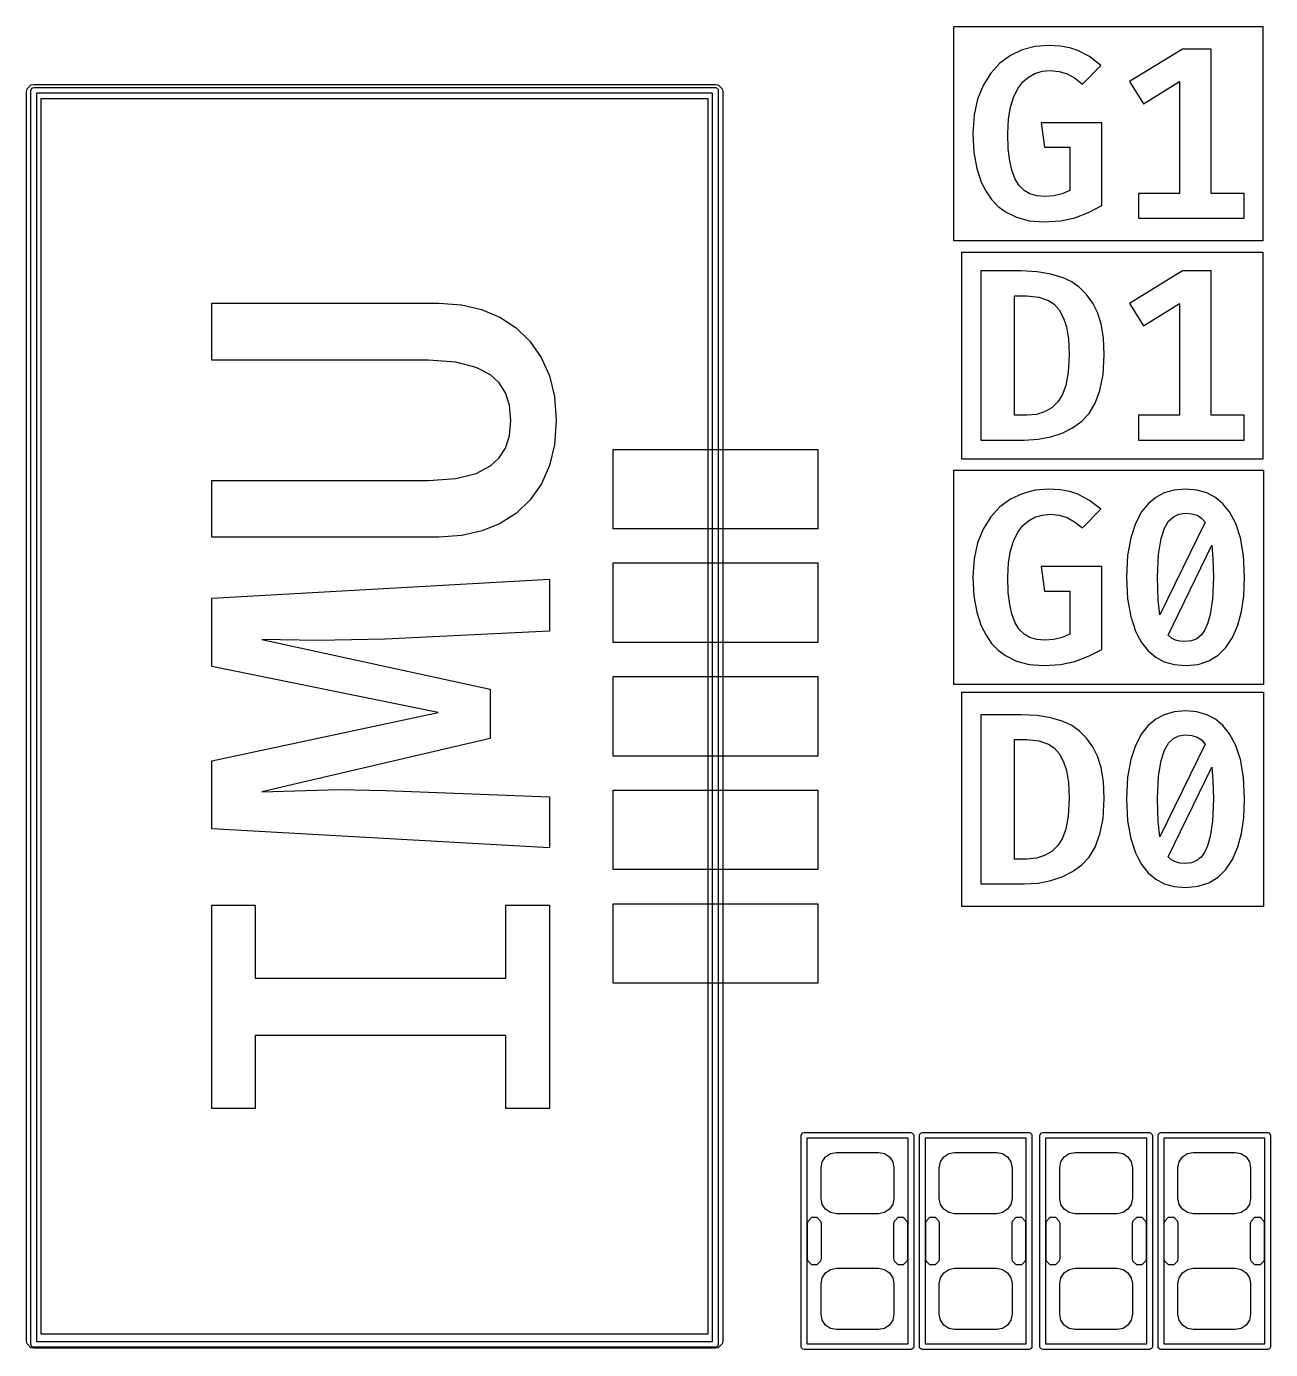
# Model space of a CAD drawing. Extents: x 99 to 187, y -188 to -32.
# Drawn here: x 138.89 to 149.84, y -120.23 to -108.59 of the extents above; entities that cross this region are included whole.
import ezdxf

# ---------------------------------------------------------------- set-up
doc = ezdxf.new("R2010")
doc.units = 0
doc.layers.add('BLACK', color=7, linetype='CONTINUOUS')

msp = doc.modelspace()

# ---------------------------------------------------------------- linework, layer by layer
at = {"layer": 'BLACK', "linetype": 'Continuous'}
for p, q in [((147.049003, -110.473998), (147.049003, -108.586639)), ((147.049003, -108.586639), (149.768651, -108.586639)), ((149.768651, -108.586639), (149.768651, -110.473998)), ((147.650648, -108.793259), (147.546314, -108.842698)), ((147.762363, -108.763452), (147.650648, -108.793259)), ((147.883369, -108.753306), (147.762363, -108.763452)), ((147.982534, -108.758731), (147.883369, -108.753306)), ((148.067463, -108.774015), (147.982534, -108.758731)), ((148.140191, -108.798002), (148.067463, -108.774015)), ((149.061413, -108.785637), (148.594024, -109.072042)), ((149.312281, -108.785637), (149.061413, -108.785637)), ((149.312281, -110.056372), (149.312281, -108.785637)), ((147.453344, -108.910617), (147.373151, -108.997896)), ((147.546314, -108.842698), (147.453344, -108.910617)), ((148.242787, -108.852538), (148.140191, -108.798002)), ((148.34105, -108.929893), (148.242787, -108.852538)), ((147.373151, -108.997896), (147.305063, -109.107122)), ((147.704034, -109.031742), (147.761944, -109.000488)), ((147.761944, -109.000488), (147.825221, -108.981607)), ((147.825221, -108.981607), (147.895276, -108.975139)), ((147.895276, -108.975139), (147.974447, -108.982617)), ((147.974447, -108.982617), (148.044386, -109.004265)), ((148.044386, -109.004265), (148.110083, -109.040054)), ((148.180582, -109.094665), (148.34105, -108.929893)), ((138.8865, -109.16), (138.891334, -109.1357)), ((138.891334, -109.1357), (138.9257, -109.101334)), ((138.925, -109.15), (138.926903, -109.140433)), ((138.9257, -109.101334), (138.95, -109.0965)), ((138.926903, -109.140433), (138.940433, -109.126903)), ((138.940433, -109.126903), (138.95, -109.125)), ((138.95, -109.0965), (144.95, -109.0965)), ((138.95, -109.125), (144.95, -109.125)), ((144.95, -109.0965), (144.9743, -109.101334)), ((144.95, -109.125), (144.959567, -109.126903)), ((144.959567, -109.126903), (144.973097, -109.140433)), ((144.973097, -109.140433), (144.975, -109.15)), ((144.9743, -109.101334), (145.008666, -109.1357)), ((145.008666, -109.1357), (145.0135, -109.16)), ((147.305063, -109.107122), (147.256824, -109.226903)), ((147.571593, -109.212085), (147.610162, -109.133569)), ((147.610162, -109.133569), (147.654367, -109.074579)), ((147.654367, -109.074579), (147.704034, -109.031742)), ((148.110083, -109.040054), (148.180582, -109.094665)), ((148.594024, -109.072042), (148.715657, -109.269146)), ((148.715657, -109.269146), (149.033387, -109.072042)), ((149.033387, -109.072042), (149.033387, -110.056372)), ((138.8865, -120.16), (138.8865, -109.16)), ((138.925, -120.19), (138.925, -109.15)), ((138.975, -109.175), (138.975, -120.165)), ((144.925, -109.175), (138.975, -109.175)), ((139.0135, -109.2235), (139.0135, -120.0965)), ((144.8865, -109.2235), (139.0135, -109.2235)), ((144.8865, -120.0965), (144.8865, -109.2235)), ((144.925, -120.165), (144.925, -109.175)), ((144.975, -109.15), (144.975, -120.19)), ((145.0135, -109.16), (145.0135, -120.16)), ((147.256824, -109.226903), (147.226409, -109.365879)), ((147.545797, -109.296123), (147.571593, -109.212085)), ((147.226409, -109.365879), (147.21567, -109.527616)), ((147.528795, -109.400671), (147.545797, -109.296123)), ((147.522592, -109.529723), (147.528795, -109.400671)), ((148.350758, -109.435018), (147.8155, -109.435018)), ((147.8155, -109.435018), (147.845725, -109.650348)), ((148.350758, -110.164083), (148.350758, -109.435018)), ((147.21567, -109.527616), (147.224679, -109.696159)), ((147.527203, -109.663906), (147.522592, -109.529723)), ((147.224679, -109.696159), (147.249822, -109.837687)), ((147.539659, -109.76988), (147.527203, -109.663906)), ((147.845725, -109.650348), (148.069665, -109.650348)), ((148.069665, -109.650348), (148.069665, -110.030543)), ((147.249822, -109.837687), (147.288852, -109.956263)), ((147.558129, -109.852307), (147.539659, -109.76988)), ((147.288852, -109.956263), (147.331048, -110.040438)), ((147.587906, -109.930492), (147.558129, -109.852307)), ((147.624, -109.988227), (147.587906, -109.930492)), ((147.331048, -110.040438), (147.38059, -110.111352)), ((147.66584, -110.029535), (147.624, -109.988227)), ((147.716564, -110.059228), (147.66584, -110.029535)), ((147.777155, -110.077805), (147.716564, -110.059228)), ((148.000505, -110.060387), (147.927628, -110.078325)), ((148.069665, -110.030543), (148.000505, -110.060387)), ((149.033387, -110.056372), (148.672609, -110.056372)), ((148.672609, -110.056372), (148.672609, -110.275)), ((149.601984, -110.056372), (149.312281, -110.056372)), ((149.601984, -110.275), (149.601984, -110.056372)), ((147.38059, -110.111352), (147.437459, -110.170528)), ((147.437459, -110.170528), (147.502076, -110.219037)), ((147.85003, -110.084398), (147.777155, -110.077805)), ((147.927628, -110.078325), (147.85003, -110.084398)), ((148.232912, -110.225297), (148.350758, -110.164083)), ((147.502076, -110.219037), (147.599035, -110.26694)), ((147.599035, -110.26694), (147.711384, -110.296821)), ((147.711384, -110.296821), (147.842428, -110.307331)), ((147.842428, -110.307331), (147.985243, -110.297735)), ((147.985243, -110.297735), (148.112164, -110.270145)), ((148.112164, -110.270145), (148.232912, -110.225297)), ((148.672609, -110.275), (149.601984, -110.275)), ((149.768651, -110.473998), (147.049003, -110.473998)), ((147.11907, -112.395), (147.11907, -110.572303)), ((147.11907, -110.572303), (149.768651, -110.572303)), ((149.768651, -110.572303), (149.768651, -112.395)), ((147.641111, -110.73897), (147.285737, -110.73897)), ((147.285737, -110.73897), (147.285737, -112.009705)), ((147.780138, -110.746168), (147.641111, -110.73897)), ((147.902721, -110.766701), (147.780138, -110.746168)), ((148.010956, -110.799329), (147.902721, -110.766701)), ((149.061413, -110.73897), (148.594024, -111.025375)), ((149.312281, -110.73897), (149.061413, -110.73897)), ((149.312281, -112.009705), (149.312281, -110.73897)), ((148.086163, -110.835268), (148.010956, -110.799329)), ((148.154131, -110.883721), (148.086163, -110.835268)), ((148.215657, -110.945662), (148.154131, -110.883721)), ((147.580752, -112.009705), (147.580752, -110.958606)), ((147.580752, -110.958606), (147.69057, -110.958606)), ((147.69057, -110.958606), (147.795614, -110.969197)), ((147.795614, -110.969197), (147.881721, -110.998997)), ((147.881721, -110.998997), (147.93008, -111.031964)), ((148.271074, -111.022719), (148.215657, -110.945662)), ((140.517686, -111.525814), (140.517686, -111.023895)), ((140.517686, -111.023895), (142.514371, -111.023895)), ((142.514371, -111.023895), (142.713812, -111.038233)), ((142.713812, -111.038233), (142.89183, -111.079597)), ((142.89183, -111.079597), (143.051828, -111.146627)), ((147.93008, -111.031964), (147.973859, -111.08212)), ((147.973859, -111.08212), (148.013154, -111.153603)), ((148.311978, -111.104789), (148.271074, -111.022719)), ((148.343391, -111.205366), (148.311978, -111.104789)), ((148.594024, -111.025375), (148.715657, -111.222479)), ((148.715657, -111.222479), (149.033387, -111.025375)), ((149.033387, -111.025375), (149.033387, -112.009705)), ((143.051828, -111.146627), (143.196297, -111.240758)), ((143.196297, -111.240758), (143.317253, -111.358461)), ((148.013154, -111.153603), (148.038945, -111.231586)), ((148.038945, -111.231586), (148.056601, -111.336973)), ((148.36387, -111.327973), (148.343391, -111.205366)), ((148.056601, -111.336973), (148.063254, -111.476645)), ((148.371275, -111.476645), (148.36387, -111.327973)), ((143.317253, -111.358461), (143.416727, -111.502001)), ((142.423879, -111.525814), (140.517686, -111.525814)), ((142.666043, -111.542846), (142.423879, -111.525814)), ((142.842989, -111.58779), (142.666043, -111.542846)), ((142.969945, -111.654042), (142.842989, -111.58779)), ((143.416727, -111.502001), (143.488035, -111.661981)), ((148.063254, -111.476645), (148.055123, -111.631429)), ((148.361362, -111.651618), (148.371275, -111.476645)), ((143.046649, -111.724836), (142.969945, -111.654042)), ((143.488035, -111.661981), (143.53249, -111.844991)), ((148.055123, -111.631429), (148.033601, -111.746967)), ((148.334206, -111.792142), (148.361362, -111.651618)), ((143.102079, -111.812658), (143.046649, -111.724836)), ((143.137081, -111.921104), (143.102079, -111.812658)), ((148.033601, -111.746967), (148.002181, -111.831468)), ((148.292867, -111.904198), (148.334206, -111.792142)), ((143.149647, -112.055577), (143.137081, -111.921104)), ((143.53249, -111.844991), (143.548068, -112.055577)), ((147.963053, -111.891827), (147.909024, -111.943043)), ((148.002181, -111.831468), (147.963053, -111.891827)), ((148.239184, -111.992847), (148.292867, -111.904198)), ((143.137066, -112.19006), (143.149647, -112.055577)), ((143.548068, -112.055577), (143.532644, -112.269134)), ((147.285737, -112.009705), (147.285737, -112.228333)), ((147.691669, -112.009705), (147.580752, -112.009705)), ((147.775306, -112.001859), (147.691669, -112.009705)), ((147.846973, -111.979438), (147.775306, -112.001859)), ((147.909024, -111.943043), (147.846973, -111.979438)), ((148.173621, -112.062003), (148.239184, -111.992847)), ((149.033387, -112.009705), (148.672609, -112.009705)), ((148.672609, -112.009705), (148.672609, -112.228333)), ((149.601984, -112.009705), (149.312281, -112.009705)), ((149.601984, -112.228333), (149.601984, -112.009705)), ((147.90268, -112.200097), (148.002524, -112.166436)), ((148.002524, -112.166436), (148.09244, -112.120462)), ((148.09244, -112.120462), (148.173621, -112.062003)), ((143.102047, -112.298323), (143.137066, -112.19006)), ((143.532644, -112.269134), (143.488827, -112.453077)), ((147.285737, -112.228333), (147.666939, -112.228333)), ((147.666939, -112.228333), (147.791404, -112.221048)), ((147.791404, -112.221048), (147.90268, -112.200097)), ((148.672609, -112.228333), (149.601984, -112.228333)), ((142.969945, -112.456196), (143.046622, -112.385826)), ((143.046622, -112.385826), (143.102047, -112.298323)), ((144.04995, -113.01001), (144.04995, -112.30999)), ((144.04995, -112.30999), (145.85005, -112.30999)), ((144.04995, -113.01001), (144.04995, -112.30999)), ((144.04995, -112.30999), (145.85005, -112.30999)), ((145.85005, -112.30999), (145.85005, -113.01001)), ((145.85005, -112.30999), (145.85005, -113.01001)), ((149.768651, -112.395), (147.11907, -112.395)), ((142.666138, -112.566424), (142.843079, -112.521846)), ((142.843079, -112.521846), (142.969945, -112.456196)), ((143.488827, -112.453077), (143.418925, -112.612267)), ((147.049003, -114.380665), (147.049003, -112.493306)), ((147.049003, -112.493306), (149.774055, -112.493306)), ((149.774055, -112.493306), (149.774055, -114.380665)), ((140.517686, -113.083046), (140.517686, -112.583325)), ((140.517686, -112.583325), (142.423879, -112.583325)), ((142.423879, -112.583325), (142.666138, -112.566424)), ((143.418925, -112.612267), (143.320688, -112.754808)), ((143.320688, -112.754808), (143.200451, -112.871084)), ((147.546314, -112.749365), (147.453344, -112.817284)), ((147.650648, -112.699926), (147.546314, -112.749365)), ((147.762363, -112.670119), (147.650648, -112.699926)), ((147.883369, -112.659973), (147.762363, -112.670119)), ((147.982534, -112.665398), (147.883369, -112.659973)), ((148.067463, -112.680682), (147.982534, -112.665398)), ((148.140191, -112.704669), (148.067463, -112.680682)), ((148.242787, -112.759205), (148.140191, -112.704669)), ((148.824487, -112.732717), (148.757902, -112.788036)), ((148.900264, -112.693061), (148.824487, -112.732717)), ((148.987027, -112.668543), (148.900264, -112.693061)), ((149.087242, -112.659973), (148.987027, -112.668543)), ((149.187416, -112.668541), (149.087242, -112.659973)), ((149.274152, -112.693057), (149.187416, -112.668541)), ((149.349912, -112.732712), (149.274152, -112.693057)), ((149.41649, -112.788032), (149.349912, -112.732712)), ((143.200451, -112.871084), (143.056041, -112.963428)), ((147.453344, -112.817284), (147.373151, -112.904563)), ((148.180582, -113.001332), (148.34105, -112.83656)), ((148.34105, -112.83656), (148.242787, -112.759205)), ((148.699537, -112.860832), (148.645646, -112.962252)), ((148.757902, -112.788036), (148.699537, -112.860832)), ((149.029398, -112.879224), (149.087242, -112.87109)), ((149.087242, -112.87109), (149.143742, -112.876113)), ((149.474856, -112.860832), (149.41649, -112.788032)), ((149.528787, -112.962258), (149.474856, -112.860832)), ((143.056041, -112.963428), (142.896172, -113.028577)), ((147.373151, -112.904563), (147.305063, -113.013789)), ((147.610162, -113.040236), (147.654367, -112.981246)), ((147.654367, -112.981246), (147.704034, -112.938409)), ((147.704034, -112.938409), (147.761944, -112.907155)), ((147.761944, -112.907155), (147.825221, -112.888274)), ((147.825221, -112.888274), (147.895276, -112.881806)), ((147.895276, -112.881806), (147.974447, -112.889284)), ((147.974447, -112.889284), (148.044386, -112.910932)), ((148.044386, -112.910932), (148.110083, -112.946721)), ((148.110083, -112.946721), (148.180582, -113.001332)), ((148.645646, -112.962252), (148.604141, -113.08821)), ((149.258426, -112.951782), (148.862111, -113.767034)), ((148.901953, -113.00408), (148.93827, -112.943197)), ((148.93827, -112.943197), (148.980514, -112.902882)), ((148.980514, -112.902882), (149.029398, -112.879224)), ((149.143742, -112.876113), (149.18845, -112.889958)), ((149.18845, -112.889958), (149.22649, -112.914384)), ((149.22649, -112.914384), (149.258426, -112.951782)), ((149.57032, -113.088218), (149.528787, -112.962258)), ((142.514371, -113.083046), (140.517686, -113.083046)), ((142.716804, -113.068984), (142.514371, -113.083046)), ((142.896172, -113.028577), (142.716804, -113.068984)), ((145.85005, -113.01001), (144.04995, -113.01001)), ((145.85005, -113.01001), (144.04995, -113.01001)), ((147.305063, -113.013789), (147.256824, -113.13357)), ((147.571593, -113.118752), (147.610162, -113.040236)), ((148.604141, -113.08821), (148.576967, -113.243649)), ((148.850186, -113.234209), (148.871874, -113.095843)), ((148.871874, -113.095843), (148.901953, -113.00408)), ((149.597511, -113.243655), (149.57032, -113.088218)), ((147.256824, -113.13357), (147.226409, -113.272546)), ((147.528795, -113.307338), (147.545797, -113.20279)), ((147.545797, -113.20279), (147.571593, -113.118752)), ((148.933186, -113.94472), (149.318784, -113.154289)), ((149.318784, -113.154289), (149.328125, -113.272498)), ((144.04995, -114.01001), (144.04995, -113.30999)), ((144.04995, -113.30999), (145.85005, -113.30999)), ((144.04995, -114.01001), (144.04995, -113.30999)), ((144.04995, -113.30999), (145.85005, -113.30999)), ((145.85005, -113.30999), (145.85005, -114.01001)), ((145.85005, -113.30999), (145.85005, -114.01001)), ((147.226409, -113.272546), (147.21567, -113.434283)), ((147.522592, -113.43639), (147.528795, -113.307338)), ((148.576967, -113.243649), (148.567096, -113.434283)), ((148.841687, -113.434283), (148.850186, -113.234209)), ((149.328125, -113.272498), (149.331699, -113.434283)), ((149.607388, -113.434283), (149.597511, -113.243655)), ((140.517686, -113.621051), (143.49, -113.453073)), ((143.49, -113.453073), (143.49, -113.909747)), ((147.21567, -113.434283), (147.224679, -113.602826)), ((147.527203, -113.570573), (147.522592, -113.43639)), ((148.350758, -113.341685), (147.8155, -113.341685)), ((147.8155, -113.341685), (147.845725, -113.557015)), ((148.350758, -114.07075), (148.350758, -113.341685)), ((148.567096, -113.434283), (148.576966, -113.626071)), ((148.847509, -113.634212), (148.841687, -113.434283)), ((149.331699, -113.434283), (149.324125, -113.629052)), ((149.600157, -113.599099), (149.607388, -113.434283)), ((147.539659, -113.676547), (147.527203, -113.570573)), ((147.845725, -113.557015), (148.069665, -113.557015)), ((148.069665, -113.557015), (148.069665, -113.93721)), ((140.517686, -114.222072), (140.517686, -113.621051)), ((147.224679, -113.602826), (147.249822, -113.744354)), ((147.558129, -113.758974), (147.539659, -113.676547)), ((148.576966, -113.626071), (148.604143, -113.782534)), ((148.862111, -113.767034), (148.847509, -113.634212)), ((149.324125, -113.629052), (149.304771, -113.764378)), ((149.579956, -113.738669), (149.600157, -113.599099)), ((147.249822, -113.744354), (147.288852, -113.86293)), ((147.587906, -113.837159), (147.558129, -113.758974)), ((148.604143, -113.782534), (148.645651, -113.909387)), ((149.304771, -113.764378), (149.281678, -113.846575)), ((149.548678, -113.856427), (149.579956, -113.738669)), ((143.49, -113.909747), (142.042677, -113.980821)), ((147.288852, -113.86293), (147.331048, -113.947105)), ((147.624, -113.894894), (147.587906, -113.837159)), ((147.66584, -113.936202), (147.624, -113.894894)), ((148.645651, -113.909387), (148.664282, -113.94472)), ((149.254576, -113.905522), (149.224537, -113.946369)), ((149.281678, -113.846575), (149.254576, -113.905522)), ((149.501046, -113.967444), (149.548678, -113.856427)), ((141.450266, -113.993644), (140.95714, -113.983019)), ((140.95714, -113.983019), (142.966648, -114.420092)), ((142.042677, -113.980821), (141.450266, -113.993644)), ((145.85005, -114.01001), (144.04995, -114.01001)), ((145.85005, -114.01001), (144.04995, -114.01001)), ((147.331048, -113.947105), (147.38059, -114.018019)), ((147.38059, -114.018019), (147.437459, -114.077195)), ((147.716564, -113.965895), (147.66584, -113.936202)), ((147.777155, -113.984472), (147.716564, -113.965895)), ((147.85003, -113.991065), (147.777155, -113.984472)), ((147.927628, -113.984992), (147.85003, -113.991065)), ((148.000505, -113.967054), (147.927628, -113.984992)), ((148.069665, -113.93721), (148.000505, -113.967054)), ((148.664282, -113.94472), (148.699537, -114.011582)), ((148.699537, -114.011582), (148.757984, -114.085025)), ((148.962817, -113.97084), (148.933186, -113.94472)), ((148.997758, -113.988867), (148.962817, -113.97084)), ((149.037553, -113.999147), (148.997758, -113.988867)), ((149.087242, -114.002881), (149.037553, -113.999147)), ((149.140793, -113.996352), (149.087242, -114.002881)), ((149.185898, -113.977582), (149.140793, -113.996352)), ((149.224537, -113.946369), (149.185898, -113.977582)), ((149.442604, -114.054896), (149.501046, -113.967444)), ((147.437459, -114.077195), (147.502076, -114.125704)), ((147.502076, -114.125704), (147.599035, -114.173607)), ((148.112164, -114.176812), (148.232912, -114.131964)), ((148.232912, -114.131964), (148.350758, -114.07075)), ((148.757984, -114.085025), (148.824618, -114.140778)), ((148.824618, -114.140778), (148.9004, -114.180707)), ((149.291914, -114.172533), (149.373647, -114.122499)), ((149.373647, -114.122499), (149.442604, -114.054896)), ((142.509975, -114.626905), (140.517686, -114.222072)), ((147.599035, -114.173607), (147.711384, -114.203488)), ((147.711384, -114.203488), (147.842428, -114.213998)), ((147.842428, -114.213998), (147.985243, -114.204402)), ((147.985243, -114.204402), (148.112164, -114.176812)), ((148.9004, -114.180707), (148.987118, -114.205378)), ((148.987118, -114.205378), (149.087242, -114.213998)), ((149.087242, -114.213998), (149.197516, -114.203258)), ((149.197516, -114.203258), (149.291914, -114.172533)), ((144.04995, -115.01001), (144.04995, -114.30999)), ((144.04995, -114.30999), (145.85005, -114.30999)), ((144.04995, -115.01001), (144.04995, -114.30999)), ((144.04995, -114.30999), (145.85005, -114.30999)), ((145.85005, -114.30999), (145.85005, -115.01001)), ((145.85005, -114.30999), (145.85005, -115.01001)), ((149.774055, -114.380665), (147.049003, -114.380665)), ((142.966648, -114.420092), (142.966648, -114.855333)), ((147.11907, -116.333998), (147.11907, -114.446639)), ((147.11907, -114.446639), (149.774055, -114.446639)), ((149.774055, -114.446639), (149.774055, -116.333998)), ((149.087242, -114.613306), (148.987027, -114.621876)), ((149.187416, -114.621874), (149.087242, -114.613306)), ((140.517686, -115.051338), (142.509975, -114.626905)), ((147.641111, -114.645637), (147.285737, -114.645637)), ((147.285737, -114.645637), (147.285737, -115.916372)), ((147.780138, -114.652835), (147.641111, -114.645637)), ((147.902721, -114.673368), (147.780138, -114.652835)), ((148.010956, -114.705996), (147.902721, -114.673368)), ((148.086163, -114.741935), (148.010956, -114.705996)), ((148.824487, -114.68605), (148.757902, -114.741369)), ((148.900264, -114.646394), (148.824487, -114.68605)), ((148.987027, -114.621876), (148.900264, -114.646394)), ((149.274152, -114.64639), (149.187416, -114.621874)), ((149.349912, -114.686045), (149.274152, -114.64639)), ((149.41649, -114.741365), (149.349912, -114.686045)), ((148.154131, -114.790388), (148.086163, -114.741935)), ((148.215657, -114.852329), (148.154131, -114.790388)), ((148.271074, -114.929386), (148.215657, -114.852329)), ((148.699537, -114.814165), (148.645646, -114.915585)), ((148.757902, -114.741369), (148.699537, -114.814165)), ((148.980514, -114.856215), (149.029398, -114.832557)), ((149.029398, -114.832557), (149.087242, -114.824423)), ((149.087242, -114.824423), (149.143742, -114.829446)), ((149.143742, -114.829446), (149.18845, -114.843291)), ((149.18845, -114.843291), (149.22649, -114.867717)), ((149.474856, -114.814165), (149.41649, -114.741365)), ((149.528787, -114.915591), (149.474856, -114.814165)), ((142.966648, -114.855333), (140.95714, -115.324829)), ((147.580752, -115.916372), (147.580752, -114.865273)), ((147.580752, -114.865273), (147.69057, -114.865273)), ((147.69057, -114.865273), (147.795614, -114.875864)), ((147.795614, -114.875864), (147.881721, -114.905664)), ((147.881721, -114.905664), (147.93008, -114.938631)), ((147.93008, -114.938631), (147.973859, -114.988787)), ((148.311978, -115.011456), (148.271074, -114.929386)), ((148.645646, -114.915585), (148.604141, -115.041543)), ((149.258426, -114.905115), (148.862111, -115.720367)), ((148.871874, -115.049176), (148.901953, -114.957413)), ((148.901953, -114.957413), (148.93827, -114.89653)), ((148.93827, -114.89653), (148.980514, -114.856215)), ((149.22649, -114.867717), (149.258426, -114.905115)), ((149.57032, -115.041551), (149.528787, -114.915591)), ((140.517686, -115.649977), (140.517686, -115.051338)), ((145.85005, -115.01001), (144.04995, -115.01001)), ((145.85005, -115.01001), (144.04995, -115.01001)), ((147.973859, -114.988787), (148.013154, -115.06027)), ((148.013154, -115.06027), (148.038945, -115.138253)), ((148.343391, -115.112033), (148.311978, -115.011456)), ((148.604141, -115.041543), (148.576967, -115.196982)), ((148.850186, -115.187542), (148.871874, -115.049176)), ((149.597511, -115.196988), (149.57032, -115.041551)), ((148.038945, -115.138253), (148.056601, -115.24364)), ((148.36387, -115.23464), (148.343391, -115.112033)), ((148.576967, -115.196982), (148.567096, -115.387616)), ((148.841687, -115.387616), (148.850186, -115.187542)), ((148.933186, -115.898053), (149.318784, -115.107622)), ((149.318784, -115.107622), (149.328125, -115.225831)), ((149.607388, -115.387616), (149.597511, -115.196988)), ((140.95714, -115.324829), (141.635464, -115.305411)), ((141.635464, -115.305411), (142.046891, -115.311823)), ((142.046891, -115.311823), (143.49, -115.370075)), ((144.04995, -116.01001), (144.04995, -115.30999)), ((144.04995, -115.30999), (145.85005, -115.30999)), ((144.04995, -116.01001), (144.04995, -115.30999)), ((144.04995, -115.30999), (145.85005, -115.30999)), ((145.85005, -115.30999), (145.85005, -116.01001)), ((145.85005, -115.30999), (145.85005, -116.01001)), ((148.056601, -115.24364), (148.063254, -115.383312)), ((148.371275, -115.383312), (148.36387, -115.23464)), ((149.328125, -115.225831), (149.331699, -115.387616)), ((143.49, -115.370075), (143.49, -115.817955)), ((148.063254, -115.383312), (148.055123, -115.538096)), ((148.361362, -115.558285), (148.371275, -115.383312)), ((148.567096, -115.387616), (148.576966, -115.579404)), ((148.847509, -115.587545), (148.841687, -115.387616)), ((149.331699, -115.387616), (149.324125, -115.582385)), ((149.600157, -115.552432), (149.607388, -115.387616)), ((148.055123, -115.538096), (148.033601, -115.653634)), ((143.49, -115.817955), (140.517686, -115.649977)), ((148.033601, -115.653634), (148.002181, -115.738135)), ((148.334206, -115.698809), (148.361362, -115.558285)), ((148.576966, -115.579404), (148.604143, -115.735867)), ((148.862111, -115.720367), (148.847509, -115.587545)), ((149.324125, -115.582385), (149.304771, -115.717711)), ((149.579956, -115.692002), (149.600157, -115.552432)), ((148.002181, -115.738135), (147.963053, -115.798494)), ((148.292867, -115.810865), (148.334206, -115.698809)), ((148.604143, -115.735867), (148.645651, -115.86272)), ((149.304771, -115.717711), (149.281678, -115.799908)), ((149.548678, -115.80976), (149.579956, -115.692002)), ((147.846973, -115.886105), (147.775306, -115.908526)), ((147.909024, -115.84971), (147.846973, -115.886105)), ((147.963053, -115.798494), (147.909024, -115.84971)), ((148.173621, -115.96867), (148.239184, -115.899514)), ((148.239184, -115.899514), (148.292867, -115.810865)), ((148.645651, -115.86272), (148.664282, -115.898053)), ((148.664282, -115.898053), (148.699537, -115.964915)), ((148.962817, -115.924173), (148.933186, -115.898053)), ((149.224537, -115.899702), (149.185898, -115.930915)), ((149.254576, -115.858855), (149.224537, -115.899702)), ((149.281678, -115.799908), (149.254576, -115.858855)), ((149.501046, -115.920777), (149.548678, -115.80976)), ((145.85005, -116.01001), (144.04995, -116.01001)), ((145.85005, -116.01001), (144.04995, -116.01001)), ((147.285737, -115.916372), (147.285737, -116.135)), ((147.691669, -115.916372), (147.580752, -115.916372)), ((147.775306, -115.908526), (147.691669, -115.916372)), ((148.09244, -116.027129), (148.173621, -115.96867)), ((148.699537, -115.964915), (148.757984, -116.038358)), ((148.997758, -115.9422), (148.962817, -115.924173)), ((149.037553, -115.95248), (148.997758, -115.9422)), ((149.087242, -115.956214), (149.037553, -115.95248)), ((149.140793, -115.949685), (149.087242, -115.956214)), ((149.185898, -115.930915), (149.140793, -115.949685)), ((149.373647, -116.075832), (149.442604, -116.008229)), ((149.442604, -116.008229), (149.501046, -115.920777)), ((147.666939, -116.135), (147.791404, -116.127715)), ((147.791404, -116.127715), (147.90268, -116.106764)), ((147.90268, -116.106764), (148.002524, -116.073103)), ((148.002524, -116.073103), (148.09244, -116.027129)), ((148.757984, -116.038358), (148.824618, -116.094111)), ((148.824618, -116.094111), (148.9004, -116.13404)), ((148.9004, -116.13404), (148.987118, -116.158711)), ((149.197516, -116.156591), (149.291914, -116.125866)), ((149.291914, -116.125866), (149.373647, -116.075832)), ((147.285737, -116.135), (147.666939, -116.135)), ((148.987118, -116.158711), (149.087242, -116.167331)), ((149.087242, -116.167331), (149.197516, -116.156591)), ((140.517686, -118.111578), (140.517686, -116.323904)), ((140.517686, -116.323904), (140.898888, -116.323904)), ((140.898888, -116.323904), (140.898888, -116.965774)), ((143.106599, -116.965774), (143.106599, -116.323904)), ((143.106599, -116.323904), (143.49, -116.323904)), ((143.49, -116.323904), (143.49, -118.111578)), ((144.04995, -117.01001), (144.04995, -116.30999)), ((144.04995, -116.30999), (145.85005, -116.30999)), ((144.04995, -117.01001), (144.04995, -116.30999)), ((144.04995, -116.30999), (145.85005, -116.30999)), ((145.85005, -116.30999), (145.85005, -117.01001)), ((145.85005, -116.30999), (145.85005, -117.01001)), ((149.774055, -116.333998), (147.11907, -116.333998)), ((140.898888, -116.965774), (143.106599, -116.965774)), ((145.85005, -117.01001), (144.04995, -117.01001)), ((145.85005, -117.01001), (144.04995, -117.01001)), ((143.106599, -117.469708), (140.898888, -117.469708)), ((140.898888, -117.469708), (140.898888, -118.111578)), ((143.106599, -118.111578), (143.106599, -117.469708)), ((140.898888, -118.111578), (140.517686, -118.111578)), ((143.49, -118.111578), (143.106599, -118.111578)), ((145.705, -118.35), (145.706903, -118.340433)), ((145.706903, -118.340433), (145.720433, -118.326903)), ((145.720433, -118.326903), (145.73, -118.325)), ((145.73, -118.325), (146.67, -118.325)), ((146.67, -118.325), (146.679567, -118.326903)), ((146.679567, -118.326903), (146.693097, -118.340433)), ((146.693097, -118.340433), (146.695, -118.35)), ((146.745, -118.35), (146.746903, -118.340433)), ((146.746903, -118.340433), (146.760433, -118.326903)), ((146.760433, -118.326903), (146.77, -118.325)), ((146.77, -118.325), (147.71, -118.325)), ((147.71, -118.325), (147.719567, -118.326903)), ((147.719567, -118.326903), (147.733097, -118.340433)), ((147.733097, -118.340433), (147.735, -118.35)), ((147.805, -118.35), (147.806903, -118.340433)), ((147.806903, -118.340433), (147.820433, -118.326903)), ((147.820433, -118.326903), (147.83, -118.325)), ((147.83, -118.325), (148.77, -118.325)), ((148.77, -118.325), (148.779567, -118.326903)), ((148.779567, -118.326903), (148.793097, -118.340433)), ((148.793097, -118.340433), (148.795, -118.35)), ((148.845, -118.35), (148.846903, -118.340433)), ((148.846903, -118.340433), (148.860433, -118.326903)), ((148.860433, -118.326903), (148.87, -118.325)), ((148.87, -118.325), (149.81, -118.325)), ((149.81, -118.325), (149.819567, -118.326903)), ((149.819567, -118.326903), (149.833097, -118.340433)), ((149.833097, -118.340433), (149.835, -118.35)), ((145.705, -120.21), (145.705, -118.35)), ((145.755, -118.375), (145.755, -120.185)), ((146.645, -118.375), (145.755, -118.375)), ((146.645, -120.185), (146.645, -118.375)), ((146.695, -118.35), (146.695, -120.21)), ((146.745, -120.21), (146.745, -118.35)), ((146.795, -118.375), (146.795, -120.185)), ((147.685, -118.375), (146.795, -118.375)), ((147.685, -120.185), (147.685, -118.375)), ((147.735, -118.35), (147.735, -120.21)), ((147.805, -120.21), (147.805, -118.35)), ((147.855, -118.375), (147.855, -120.185)), ((148.745, -118.375), (147.855, -118.375)), ((148.745, -120.185), (148.745, -118.375)), ((148.795, -118.35), (148.795, -120.21)), ((148.845, -120.21), (148.845, -118.35)), ((148.895, -118.375), (148.895, -120.185)), ((149.785, -118.375), (148.895, -118.375)), ((149.785, -120.185), (149.785, -118.375)), ((149.835, -118.35), (149.835, -120.21)), ((145.890276, -118.583338), (145.919541, -118.539541)), ((145.890276, -118.583338), (145.919541, -118.539541)), ((145.919541, -118.539541), (145.963338, -118.510276)), ((145.919541, -118.539541), (145.963338, -118.510276)), ((145.963338, -118.510276), (146.015, -118.5)), ((145.963338, -118.510276), (146.015, -118.5)), ((146.015, -118.5), (146.385, -118.5)), ((146.015, -118.5), (146.385, -118.5)), ((146.385, -118.5), (146.436662, -118.510276)), ((146.385, -118.5), (146.436662, -118.510276)), ((146.436662, -118.510276), (146.480459, -118.539541)), ((146.436662, -118.510276), (146.480459, -118.539541)), ((146.480459, -118.539541), (146.509724, -118.583338)), ((146.480459, -118.539541), (146.509724, -118.583338)), ((146.930276, -118.583338), (146.959541, -118.539541)), ((146.930276, -118.583338), (146.959541, -118.539541)), ((146.959541, -118.539541), (147.003338, -118.510276)), ((146.959541, -118.539541), (147.003338, -118.510276)), ((147.003338, -118.510276), (147.055, -118.5)), ((147.003338, -118.510276), (147.055, -118.5)), ((147.055, -118.5), (147.425, -118.5)), ((147.055, -118.5), (147.425, -118.5)), ((147.425, -118.5), (147.476662, -118.510276)), ((147.425, -118.5), (147.476662, -118.510276)), ((147.476662, -118.510276), (147.520459, -118.539541)), ((147.476662, -118.510276), (147.520459, -118.539541)), ((147.520459, -118.539541), (147.549724, -118.583338)), ((147.520459, -118.539541), (147.549724, -118.583338)), ((147.990276, -118.583338), (148.019541, -118.539541)), ((147.990276, -118.583338), (148.019541, -118.539541)), ((148.019541, -118.539541), (148.063338, -118.510276)), ((148.019541, -118.539541), (148.063338, -118.510276)), ((148.063338, -118.510276), (148.115, -118.5)), ((148.063338, -118.510276), (148.115, -118.5)), ((148.115, -118.5), (148.485, -118.5)), ((148.115, -118.5), (148.485, -118.5)), ((148.485, -118.5), (148.536662, -118.510276)), ((148.485, -118.5), (148.536662, -118.510276)), ((148.536662, -118.510276), (148.580459, -118.539541)), ((148.536662, -118.510276), (148.580459, -118.539541)), ((148.580459, -118.539541), (148.609724, -118.583338)), ((148.580459, -118.539541), (148.609724, -118.583338)), ((149.030276, -118.583338), (149.059541, -118.539541)), ((149.030276, -118.583338), (149.059541, -118.539541)), ((149.059541, -118.539541), (149.103338, -118.510276)), ((149.059541, -118.539541), (149.103338, -118.510276)), ((149.103338, -118.510276), (149.155, -118.5)), ((149.103338, -118.510276), (149.155, -118.5)), ((149.155, -118.5), (149.525, -118.5)), ((149.155, -118.5), (149.525, -118.5)), ((149.525, -118.5), (149.576662, -118.510276)), ((149.525, -118.5), (149.576662, -118.510276)), ((149.576662, -118.510276), (149.620459, -118.539541)), ((149.576662, -118.510276), (149.620459, -118.539541)), ((149.620459, -118.539541), (149.649724, -118.583338)), ((149.620459, -118.539541), (149.649724, -118.583338)), ((145.88, -118.635), (145.890276, -118.583338)), ((145.88, -118.635), (145.890276, -118.583338)), ((145.88, -118.905), (145.88, -118.635)), ((145.88, -118.905), (145.88, -118.635)), ((146.509724, -118.583338), (146.52, -118.635)), ((146.509724, -118.583338), (146.52, -118.635)), ((146.52, -118.635), (146.52, -118.905)), ((146.52, -118.635), (146.52, -118.905)), ((146.92, -118.635), (146.930276, -118.583338)), ((146.92, -118.635), (146.930276, -118.583338)), ((146.92, -118.905), (146.92, -118.635)), ((146.92, -118.905), (146.92, -118.635)), ((147.549724, -118.583338), (147.56, -118.635)), ((147.549724, -118.583338), (147.56, -118.635)), ((147.56, -118.635), (147.56, -118.905)), ((147.56, -118.635), (147.56, -118.905)), ((147.98, -118.635), (147.990276, -118.583338)), ((147.98, -118.635), (147.990276, -118.583338)), ((147.98, -118.905), (147.98, -118.635)), ((147.98, -118.905), (147.98, -118.635)), ((148.609724, -118.583338), (148.62, -118.635)), ((148.609724, -118.583338), (148.62, -118.635)), ((148.62, -118.635), (148.62, -118.905)), ((148.62, -118.635), (148.62, -118.905)), ((149.02, -118.635), (149.030276, -118.583338)), ((149.02, -118.635), (149.030276, -118.583338)), ((149.02, -118.905), (149.02, -118.635)), ((149.02, -118.905), (149.02, -118.635)), ((149.649724, -118.583338), (149.66, -118.635)), ((149.649724, -118.583338), (149.66, -118.635)), ((149.66, -118.635), (149.66, -118.905)), ((149.66, -118.635), (149.66, -118.905)), ((145.890276, -118.956662), (145.88, -118.905)), ((145.890276, -118.956662), (145.88, -118.905)), ((146.52, -118.905), (146.509724, -118.956662)), ((146.52, -118.905), (146.509724, -118.956662)), ((146.930276, -118.956662), (146.92, -118.905)), ((146.930276, -118.956662), (146.92, -118.905)), ((147.56, -118.905), (147.549724, -118.956662)), ((147.56, -118.905), (147.549724, -118.956662)), ((147.990276, -118.956662), (147.98, -118.905)), ((147.990276, -118.956662), (147.98, -118.905)), ((148.62, -118.905), (148.609724, -118.956662)), ((148.62, -118.905), (148.609724, -118.956662)), ((149.030276, -118.956662), (149.02, -118.905)), ((149.030276, -118.956662), (149.02, -118.905)), ((149.66, -118.905), (149.649724, -118.956662)), ((149.66, -118.905), (149.649724, -118.956662)), ((145.919541, -119.000459), (145.890276, -118.956662)), ((145.919541, -119.000459), (145.890276, -118.956662)), ((145.963338, -119.029724), (145.919541, -119.000459)), ((145.963338, -119.029724), (145.919541, -119.000459)), ((146.015, -119.04), (145.963338, -119.029724)), ((146.015, -119.04), (145.963338, -119.029724)), ((146.385, -119.04), (146.015, -119.04)), ((146.385, -119.04), (146.015, -119.04)), ((146.436662, -119.029724), (146.385, -119.04)), ((146.436662, -119.029724), (146.385, -119.04)), ((146.480459, -119.000459), (146.436662, -119.029724)), ((146.480459, -119.000459), (146.436662, -119.029724)), ((146.509724, -118.956662), (146.480459, -119.000459)), ((146.509724, -118.956662), (146.480459, -119.000459)), ((146.959541, -119.000459), (146.930276, -118.956662)), ((146.959541, -119.000459), (146.930276, -118.956662)), ((147.003338, -119.029724), (146.959541, -119.000459)), ((147.003338, -119.029724), (146.959541, -119.000459)), ((147.055, -119.04), (147.003338, -119.029724)), ((147.055, -119.04), (147.003338, -119.029724)), ((147.425, -119.04), (147.055, -119.04)), ((147.425, -119.04), (147.055, -119.04)), ((147.476662, -119.029724), (147.425, -119.04)), ((147.476662, -119.029724), (147.425, -119.04)), ((147.520459, -119.000459), (147.476662, -119.029724)), ((147.520459, -119.000459), (147.476662, -119.029724)), ((147.549724, -118.956662), (147.520459, -119.000459)), ((147.549724, -118.956662), (147.520459, -119.000459)), ((148.019541, -119.000459), (147.990276, -118.956662)), ((148.019541, -119.000459), (147.990276, -118.956662)), ((148.063338, -119.029724), (148.019541, -119.000459)), ((148.063338, -119.029724), (148.019541, -119.000459)), ((148.115, -119.04), (148.063338, -119.029724)), ((148.115, -119.04), (148.063338, -119.029724)), ((148.485, -119.04), (148.115, -119.04)), ((148.485, -119.04), (148.115, -119.04)), ((148.536662, -119.029724), (148.485, -119.04)), ((148.536662, -119.029724), (148.485, -119.04)), ((148.580459, -119.000459), (148.536662, -119.029724)), ((148.580459, -119.000459), (148.536662, -119.029724)), ((148.609724, -118.956662), (148.580459, -119.000459)), ((148.609724, -118.956662), (148.580459, -119.000459)), ((149.059541, -119.000459), (149.030276, -118.956662)), ((149.059541, -119.000459), (149.030276, -118.956662)), ((149.103338, -119.029724), (149.059541, -119.000459)), ((149.103338, -119.029724), (149.059541, -119.000459)), ((149.155, -119.04), (149.103338, -119.029724)), ((149.155, -119.04), (149.103338, -119.029724)), ((149.525, -119.04), (149.155, -119.04)), ((149.525, -119.04), (149.155, -119.04)), ((149.576662, -119.029724), (149.525, -119.04)), ((149.576662, -119.029724), (149.525, -119.04)), ((149.620459, -119.000459), (149.576662, -119.029724)), ((149.620459, -119.000459), (149.576662, -119.029724)), ((149.649724, -118.956662), (149.620459, -119.000459)), ((149.649724, -118.956662), (149.620459, -119.000459)), ((145.76, -119.126359), (145.764567, -119.103398)), ((145.76, -119.433641), (145.76, -119.126359)), ((145.764567, -119.103398), (145.797039, -119.070926)), ((145.797039, -119.070926), (145.842961, -119.070926)), ((145.842961, -119.070926), (145.875433, -119.103398)), ((145.875433, -119.103398), (145.88, -119.126359)), ((145.88, -119.126359), (145.88, -119.433641)), ((146.52, -119.126359), (146.524567, -119.103398)), ((146.52, -119.433641), (146.52, -119.126359)), ((146.524567, -119.103398), (146.557039, -119.070926)), ((146.557039, -119.070926), (146.602961, -119.070926)), ((146.602961, -119.070926), (146.635433, -119.103398)), ((146.635433, -119.103398), (146.64, -119.126359)), ((146.64, -119.126359), (146.64, -119.433641)), ((146.8, -119.126359), (146.804567, -119.103398)), ((146.8, -119.433641), (146.8, -119.126359)), ((146.804567, -119.103398), (146.837039, -119.070926)), ((146.837039, -119.070926), (146.882961, -119.070926)), ((146.882961, -119.070926), (146.915433, -119.103398)), ((146.915433, -119.103398), (146.92, -119.126359)), ((146.92, -119.126359), (146.92, -119.433641)), ((147.56, -119.126359), (147.564567, -119.103398)), ((147.56, -119.433641), (147.56, -119.126359)), ((147.564567, -119.103398), (147.597039, -119.070926)), ((147.597039, -119.070926), (147.642961, -119.070926)), ((147.642961, -119.070926), (147.675433, -119.103398)), ((147.675433, -119.103398), (147.68, -119.126359)), ((147.68, -119.126359), (147.68, -119.433641)), ((147.86, -119.126359), (147.864567, -119.103398)), ((147.86, -119.433641), (147.86, -119.126359)), ((147.864567, -119.103398), (147.897039, -119.070926)), ((147.897039, -119.070926), (147.942961, -119.070926)), ((147.942961, -119.070926), (147.975433, -119.103398)), ((147.975433, -119.103398), (147.98, -119.126359)), ((147.98, -119.126359), (147.98, -119.433641)), ((148.62, -119.126359), (148.624567, -119.103398)), ((148.62, -119.433641), (148.62, -119.126359)), ((148.624567, -119.103398), (148.657039, -119.070926)), ((148.657039, -119.070926), (148.702961, -119.070926)), ((148.702961, -119.070926), (148.735433, -119.103398)), ((148.735433, -119.103398), (148.74, -119.126359)), ((148.74, -119.126359), (148.74, -119.433641)), ((148.9, -119.126359), (148.904567, -119.103398)), ((148.9, -119.433641), (148.9, -119.126359)), ((148.904567, -119.103398), (148.937039, -119.070926)), ((148.937039, -119.070926), (148.982961, -119.070926)), ((148.982961, -119.070926), (149.015433, -119.103398)), ((149.015433, -119.103398), (149.02, -119.126359)), ((149.02, -119.126359), (149.02, -119.433641)), ((149.66, -119.126359), (149.664567, -119.103398)), ((149.66, -119.433641), (149.66, -119.126359)), ((149.664567, -119.103398), (149.697039, -119.070926)), ((149.697039, -119.070926), (149.742961, -119.070926)), ((149.742961, -119.070926), (149.775433, -119.103398)), ((149.775433, -119.103398), (149.78, -119.126359)), ((149.78, -119.126359), (149.78, -119.433641)), ((145.764567, -119.456602), (145.76, -119.433641)), ((145.797039, -119.489074), (145.764567, -119.456602)), ((145.842961, -119.489074), (145.797039, -119.489074)), ((145.875433, -119.456602), (145.842961, -119.489074)), ((145.88, -119.433641), (145.875433, -119.456602)), ((146.524567, -119.456602), (146.52, -119.433641)), ((146.557039, -119.489074), (146.524567, -119.456602)), ((146.602961, -119.489074), (146.557039, -119.489074)), ((146.635433, -119.456602), (146.602961, -119.489074)), ((146.64, -119.433641), (146.635433, -119.456602)), ((146.804567, -119.456602), (146.8, -119.433641)), ((146.837039, -119.489074), (146.804567, -119.456602)), ((146.882961, -119.489074), (146.837039, -119.489074)), ((146.915433, -119.456602), (146.882961, -119.489074)), ((146.92, -119.433641), (146.915433, -119.456602)), ((147.564567, -119.456602), (147.56, -119.433641)), ((147.597039, -119.489074), (147.564567, -119.456602)), ((147.642961, -119.489074), (147.597039, -119.489074)), ((147.675433, -119.456602), (147.642961, -119.489074)), ((147.68, -119.433641), (147.675433, -119.456602)), ((147.864567, -119.456602), (147.86, -119.433641)), ((147.897039, -119.489074), (147.864567, -119.456602)), ((147.942961, -119.489074), (147.897039, -119.489074)), ((147.975433, -119.456602), (147.942961, -119.489074)), ((147.98, -119.433641), (147.975433, -119.456602)), ((148.624567, -119.456602), (148.62, -119.433641)), ((148.657039, -119.489074), (148.624567, -119.456602)), ((148.702961, -119.489074), (148.657039, -119.489074)), ((148.735433, -119.456602), (148.702961, -119.489074)), ((148.74, -119.433641), (148.735433, -119.456602)), ((148.904567, -119.456602), (148.9, -119.433641)), ((148.937039, -119.489074), (148.904567, -119.456602)), ((148.982961, -119.489074), (148.937039, -119.489074)), ((149.015433, -119.456602), (148.982961, -119.489074)), ((149.02, -119.433641), (149.015433, -119.456602)), ((149.664567, -119.456602), (149.66, -119.433641)), ((149.697039, -119.489074), (149.664567, -119.456602)), ((149.742961, -119.489074), (149.697039, -119.489074)), ((149.775433, -119.456602), (149.742961, -119.489074)), ((149.78, -119.433641), (149.775433, -119.456602)), ((145.88, -119.655), (145.890276, -119.603338)), ((145.88, -119.655), (145.890276, -119.603338)), ((145.890276, -119.603338), (145.919541, -119.559541)), ((145.890276, -119.603338), (145.919541, -119.559541)), ((145.919541, -119.559541), (145.963338, -119.530276)), ((145.919541, -119.559541), (145.963338, -119.530276)), ((145.963338, -119.530276), (146.015, -119.52)), ((145.963338, -119.530276), (146.015, -119.52)), ((146.015, -119.52), (146.385, -119.52)), ((146.015, -119.52), (146.385, -119.52)), ((146.385, -119.52), (146.436662, -119.530276)), ((146.385, -119.52), (146.436662, -119.530276)), ((146.436662, -119.530276), (146.480459, -119.559541)), ((146.436662, -119.530276), (146.480459, -119.559541)), ((146.480459, -119.559541), (146.509724, -119.603338)), ((146.480459, -119.559541), (146.509724, -119.603338)), ((146.509724, -119.603338), (146.52, -119.655)), ((146.509724, -119.603338), (146.52, -119.655)), ((146.92, -119.655), (146.930276, -119.603338)), ((146.92, -119.655), (146.930276, -119.603338)), ((146.930276, -119.603338), (146.959541, -119.559541)), ((146.930276, -119.603338), (146.959541, -119.559541)), ((146.959541, -119.559541), (147.003338, -119.530276)), ((146.959541, -119.559541), (147.003338, -119.530276)), ((147.003338, -119.530276), (147.055, -119.52)), ((147.003338, -119.530276), (147.055, -119.52)), ((147.055, -119.52), (147.425, -119.52)), ((147.055, -119.52), (147.425, -119.52)), ((147.425, -119.52), (147.476662, -119.530276)), ((147.425, -119.52), (147.476662, -119.530276)), ((147.476662, -119.530276), (147.520459, -119.559541)), ((147.476662, -119.530276), (147.520459, -119.559541)), ((147.520459, -119.559541), (147.549724, -119.603338)), ((147.520459, -119.559541), (147.549724, -119.603338)), ((147.549724, -119.603338), (147.56, -119.655)), ((147.549724, -119.603338), (147.56, -119.655)), ((147.98, -119.655), (147.990276, -119.603338)), ((147.98, -119.655), (147.990276, -119.603338)), ((147.990276, -119.603338), (148.019541, -119.559541)), ((147.990276, -119.603338), (148.019541, -119.559541)), ((148.019541, -119.559541), (148.063338, -119.530276)), ((148.019541, -119.559541), (148.063338, -119.530276)), ((148.063338, -119.530276), (148.115, -119.52)), ((148.063338, -119.530276), (148.115, -119.52)), ((148.115, -119.52), (148.485, -119.52)), ((148.115, -119.52), (148.485, -119.52)), ((148.485, -119.52), (148.536662, -119.530276)), ((148.485, -119.52), (148.536662, -119.530276)), ((148.536662, -119.530276), (148.580459, -119.559541)), ((148.536662, -119.530276), (148.580459, -119.559541)), ((148.580459, -119.559541), (148.609724, -119.603338)), ((148.580459, -119.559541), (148.609724, -119.603338)), ((148.609724, -119.603338), (148.62, -119.655)), ((148.609724, -119.603338), (148.62, -119.655)), ((149.02, -119.655), (149.030276, -119.603338)), ((149.02, -119.655), (149.030276, -119.603338)), ((149.030276, -119.603338), (149.059541, -119.559541)), ((149.030276, -119.603338), (149.059541, -119.559541)), ((149.059541, -119.559541), (149.103338, -119.530276)), ((149.059541, -119.559541), (149.103338, -119.530276)), ((149.103338, -119.530276), (149.155, -119.52)), ((149.103338, -119.530276), (149.155, -119.52)), ((149.155, -119.52), (149.525, -119.52)), ((149.155, -119.52), (149.525, -119.52)), ((149.525, -119.52), (149.576662, -119.530276)), ((149.525, -119.52), (149.576662, -119.530276)), ((149.576662, -119.530276), (149.620459, -119.559541)), ((149.576662, -119.530276), (149.620459, -119.559541)), ((149.620459, -119.559541), (149.649724, -119.603338)), ((149.620459, -119.559541), (149.649724, -119.603338)), ((149.649724, -119.603338), (149.66, -119.655)), ((149.649724, -119.603338), (149.66, -119.655)), ((145.88, -119.925), (145.88, -119.655)), ((145.88, -119.925), (145.88, -119.655)), ((146.52, -119.655), (146.52, -119.925)), ((146.52, -119.655), (146.52, -119.925)), ((146.92, -119.925), (146.92, -119.655)), ((146.92, -119.925), (146.92, -119.655)), ((147.56, -119.655), (147.56, -119.925)), ((147.56, -119.655), (147.56, -119.925)), ((147.98, -119.925), (147.98, -119.655)), ((147.98, -119.925), (147.98, -119.655)), ((148.62, -119.655), (148.62, -119.925)), ((148.62, -119.655), (148.62, -119.925)), ((149.02, -119.925), (149.02, -119.655)), ((149.02, -119.925), (149.02, -119.655)), ((149.66, -119.655), (149.66, -119.925)), ((149.66, -119.655), (149.66, -119.925)), ((145.890276, -119.976662), (145.88, -119.925)), ((145.890276, -119.976662), (145.88, -119.925)), ((145.919541, -120.020459), (145.890276, -119.976662)), ((145.919541, -120.020459), (145.890276, -119.976662)), ((146.509724, -119.976662), (146.480459, -120.020459)), ((146.509724, -119.976662), (146.480459, -120.020459)), ((146.52, -119.925), (146.509724, -119.976662)), ((146.52, -119.925), (146.509724, -119.976662)), ((146.930276, -119.976662), (146.92, -119.925)), ((146.930276, -119.976662), (146.92, -119.925)), ((146.959541, -120.020459), (146.930276, -119.976662)), ((146.959541, -120.020459), (146.930276, -119.976662)), ((147.549724, -119.976662), (147.520459, -120.020459)), ((147.549724, -119.976662), (147.520459, -120.020459)), ((147.56, -119.925), (147.549724, -119.976662)), ((147.56, -119.925), (147.549724, -119.976662)), ((147.990276, -119.976662), (147.98, -119.925)), ((147.990276, -119.976662), (147.98, -119.925)), ((148.019541, -120.020459), (147.990276, -119.976662)), ((148.019541, -120.020459), (147.990276, -119.976662)), ((148.609724, -119.976662), (148.580459, -120.020459)), ((148.609724, -119.976662), (148.580459, -120.020459)), ((148.62, -119.925), (148.609724, -119.976662)), ((148.62, -119.925), (148.609724, -119.976662)), ((149.030276, -119.976662), (149.02, -119.925)), ((149.030276, -119.976662), (149.02, -119.925)), ((149.059541, -120.020459), (149.030276, -119.976662)), ((149.059541, -120.020459), (149.030276, -119.976662)), ((149.649724, -119.976662), (149.620459, -120.020459)), ((149.649724, -119.976662), (149.620459, -120.020459)), ((149.66, -119.925), (149.649724, -119.976662)), ((149.66, -119.925), (149.649724, -119.976662)), ((145.963338, -120.049724), (145.919541, -120.020459)), ((145.963338, -120.049724), (145.919541, -120.020459)), ((146.015, -120.06), (145.963338, -120.049724)), ((146.015, -120.06), (145.963338, -120.049724)), ((146.385, -120.06), (146.015, -120.06)), ((146.385, -120.06), (146.015, -120.06)), ((146.436662, -120.049724), (146.385, -120.06)), ((146.436662, -120.049724), (146.385, -120.06)), ((146.480459, -120.020459), (146.436662, -120.049724)), ((146.480459, -120.020459), (146.436662, -120.049724)), ((147.003338, -120.049724), (146.959541, -120.020459)), ((147.003338, -120.049724), (146.959541, -120.020459)), ((147.055, -120.06), (147.003338, -120.049724)), ((147.055, -120.06), (147.003338, -120.049724)), ((147.425, -120.06), (147.055, -120.06)), ((147.425, -120.06), (147.055, -120.06)), ((147.476662, -120.049724), (147.425, -120.06)), ((147.476662, -120.049724), (147.425, -120.06)), ((147.520459, -120.020459), (147.476662, -120.049724)), ((147.520459, -120.020459), (147.476662, -120.049724)), ((148.063338, -120.049724), (148.019541, -120.020459)), ((148.063338, -120.049724), (148.019541, -120.020459)), ((148.115, -120.06), (148.063338, -120.049724)), ((148.115, -120.06), (148.063338, -120.049724)), ((148.485, -120.06), (148.115, -120.06)), ((148.485, -120.06), (148.115, -120.06)), ((148.536662, -120.049724), (148.485, -120.06)), ((148.536662, -120.049724), (148.485, -120.06)), ((148.580459, -120.020459), (148.536662, -120.049724)), ((148.580459, -120.020459), (148.536662, -120.049724)), ((149.103338, -120.049724), (149.059541, -120.020459)), ((149.103338, -120.049724), (149.059541, -120.020459)), ((149.155, -120.06), (149.103338, -120.049724)), ((149.155, -120.06), (149.103338, -120.049724)), ((149.525, -120.06), (149.155, -120.06)), ((149.525, -120.06), (149.155, -120.06)), ((149.576662, -120.049724), (149.525, -120.06)), ((149.576662, -120.049724), (149.525, -120.06)), ((149.620459, -120.020459), (149.576662, -120.049724)), ((149.620459, -120.020459), (149.576662, -120.049724)), ((138.891334, -120.1843), (138.8865, -120.16)), ((138.9257, -120.218666), (138.891334, -120.1843)), ((138.926903, -120.199567), (138.925, -120.19)), ((138.940433, -120.213097), (138.926903, -120.199567)), ((138.975, -120.165), (144.925, -120.165)), ((139.0135, -120.0965), (144.8865, -120.0965)), ((144.973097, -120.199567), (144.959567, -120.213097)), ((144.975, -120.19), (144.973097, -120.199567)), ((145.008666, -120.1843), (144.9743, -120.218666)), ((145.0135, -120.16), (145.008666, -120.1843)), ((145.706903, -120.219567), (145.705, -120.21)), ((145.755, -120.185), (146.645, -120.185)), ((146.695, -120.21), (146.693097, -120.219567)), ((146.746903, -120.219567), (146.745, -120.21)), ((146.795, -120.185), (147.685, -120.185)), ((147.735, -120.21), (147.733097, -120.219567)), ((147.806903, -120.219567), (147.805, -120.21)), ((147.855, -120.185), (148.745, -120.185)), ((148.795, -120.21), (148.793097, -120.219567)), ((148.846903, -120.219567), (148.845, -120.21)), ((148.895, -120.185), (149.785, -120.185)), ((149.835, -120.21), (149.833097, -120.219567)), ((138.95, -120.2235), (138.9257, -120.218666)), ((138.95, -120.215), (138.940433, -120.213097)), ((144.95, -120.215), (138.95, -120.215)), ((144.95, -120.2235), (138.95, -120.2235)), ((144.959567, -120.213097), (144.95, -120.215)), ((144.9743, -120.218666), (144.95, -120.2235)), ((145.720433, -120.233097), (145.706903, -120.219567)), ((145.73, -120.235), (145.720433, -120.233097)), ((146.67, -120.235), (145.73, -120.235)), ((146.679567, -120.233097), (146.67, -120.235)), ((146.693097, -120.219567), (146.679567, -120.233097)), ((146.760433, -120.233097), (146.746903, -120.219567)), ((146.77, -120.235), (146.760433, -120.233097)), ((147.71, -120.235), (146.77, -120.235)), ((147.719567, -120.233097), (147.71, -120.235)), ((147.733097, -120.219567), (147.719567, -120.233097)), ((147.820433, -120.233097), (147.806903, -120.219567)), ((147.83, -120.235), (147.820433, -120.233097)), ((148.77, -120.235), (147.83, -120.235)), ((148.779567, -120.233097), (148.77, -120.235)), ((148.793097, -120.219567), (148.779567, -120.233097)), ((148.860433, -120.233097), (148.846903, -120.219567)), ((148.87, -120.235), (148.860433, -120.233097)), ((149.81, -120.235), (148.87, -120.235)), ((149.819567, -120.233097), (149.81, -120.235)), ((149.833097, -120.219567), (149.819567, -120.233097))]:
    msp.add_line(p, q, dxfattribs=at)

doc.saveas('drawing.dxf')
